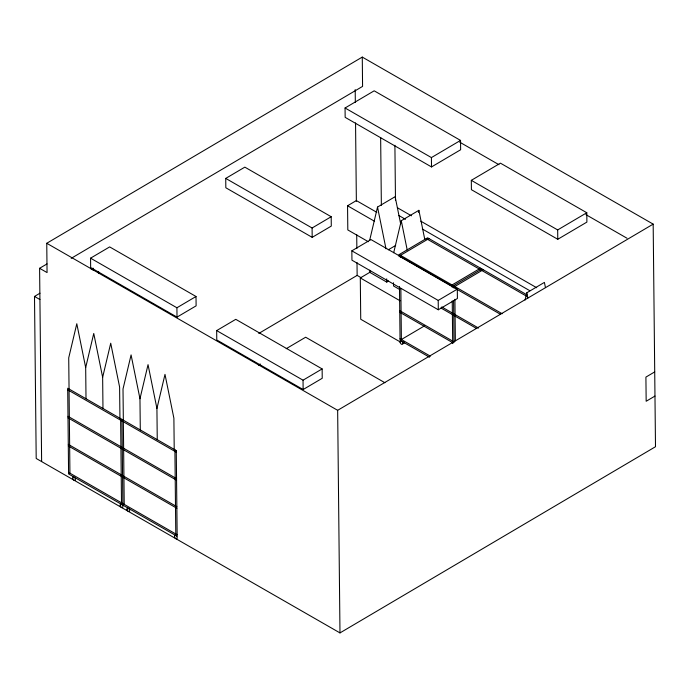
<?xml version="1.0" encoding="UTF-8"?>
<svg xmlns="http://www.w3.org/2000/svg" width="690" height="690" viewBox="0 0 690 690"><rect width="100%" height="100%" fill="white"/><g stroke="black" fill="none" stroke-linecap="round" stroke-linejoin="round"><path stroke-width="1.03" d="M86.008 398.751L85.681 367.58L93.754 333.477L102.646 377.318L102.974 408.497M102.646 377.318L110.719 343.215L119.603 387.055L119.931 418.235M140.294 429.93L139.966 398.751L148.04 364.648L156.923 408.489L157.251 439.668M156.923 408.489L164.996 374.385L173.889 418.226L174.216 449.406M369.702 240.137L377.525 207.069L395.137 196.685L400.64 223.819M393.688 252.738L401.27 220.705L418.882 210.321L424.807 239.542M418.39 212.382L418.882 210.321M525.081 300.021L526.798 292.793L544.401 282.4L545.462 287.618M47.024 263.916L39.597 268.289L47.058 272.576L46.756 243.277L362.276 57.089L653.171 224.129L655.5 446.723L339.98 632.911L36.199 458.47L34.5 296.433L39.994 293.19M71.191 258.345L362.578 86.397L362.276 57.089M90.554 258.172L109.658 246.908L196.012 296.493L196.115 305.851L177.011 317.115L90.657 267.53L90.554 258.172L176.916 307.766L177.011 317.115M225.734 178.408L244.829 167.144L331.191 216.729L331.286 226.087L312.19 237.351L225.828 187.766L225.734 178.408L312.087 228.002L312.19 237.351M345.06 107.994L374.178 90.813L460.541 140.406L460.635 149.756L431.517 166.937L345.155 117.352L345.06 107.994L431.414 157.587L431.517 166.937M91.184 269.298L93.012 268.22M368.322 241.716L347.812 229.934L347.553 205.775L356.359 200.574L376.809 212.322M176.916 307.766L196.012 296.493M312.087 228.002L331.191 216.729M431.414 157.587L460.541 140.406M216.677 330.596L235.773 319.332L322.135 368.917L322.23 378.275L303.134 389.54L216.772 339.954L216.677 330.596L303.039 380.19L303.134 389.54M351.848 250.832L370.953 239.568L457.306 289.153L457.41 298.511L438.305 309.776L351.952 260.19L351.848 250.832L438.21 300.426L438.305 309.776M471.313 180.34L500.431 163.159L586.793 212.744L586.888 222.102L557.77 239.283L471.408 189.69L471.313 180.34L557.675 229.934L557.77 239.283M388.272 249.815L395.68 245.442M258.776 333.443L357.144 275.396L357.006 262.511M399.174 256.706L399.148 254.576L427.593 237.791L526.962 294.846M400.511 342.093L360.732 319.254L360.301 277.941L370.237 272.084M428.956 238.568L400.511 255.352L400.528 257.482M369.762 270.195L369.78 272.352L386.745 282.089L388.591 280.994M258.431 365.088L260.285 363.992M286.212 348.692L305.653 337.22L384.916 382.734M480.525 268.177L452.079 284.961L452.097 287.1M481.879 268.962L453.434 285.746L453.459 287.877M454.788 286.522L483.233 269.738M303.039 380.19L322.135 368.917M438.21 300.426L457.306 289.153M557.675 229.934L586.793 212.744M424.324 325.99L401.39 339.523L400.856 288.386M339.98 632.911L337.652 410.317L653.171 224.129M654.715 371.901L645.909 377.102L646.168 401.261L654.965 396.069M459.678 142.149L498.948 164.694M585.888 214.625L627.02 238.24M397.414 207.75L411.438 215.806M420.788 221.171L536.708 287.739M398.932 215.565L405.478 219.317M422.306 228.985L529.817 290.714M426.239 238.585L526.53 296.174M347.553 205.775L374.592 221.3M399.148 254.576L502.199 313.743M400.088 256.663L500.371 314.252M441.764 306.938L478.567 328.069M440.867 307.964L476.747 328.569M399.777 289.567L393.524 285.979L393.49 282.753M357.144 275.396L360.861 277.535M360.301 277.941L400.079 300.788M399.743 310.69L454.02 341.861M399.752 312.251L453.123 342.896M400.036 338.747L430.396 356.187M429.49 357.213L400.053 340.308L399.484 286.54M46.756 243.277L337.652 410.317M34.5 296.433L39.925 299.546M67.706 389.798L176.278 452.14M67.991 416.294L176.554 478.636M68 417.855L176.571 480.197M68.284 444.351L176.847 506.693M68.301 445.913L176.864 508.254M68.577 472.409L177.14 534.759M526.798 292.793L527.859 298.011M401.27 220.705L407.195 249.935M377.525 207.069L385.995 248.823M139.966 398.751L131.083 354.91L123.01 389.013L124.217 504.364M85.681 367.58L76.797 323.739L68.724 357.843L69.931 473.193M454.926 299.313L455.357 340.86M453.589 300.659L454.029 342.214M452.243 300.952L452.692 343.568M394.904 145.288L395.482 200.212M386.711 278.863L386.745 282.089M380.647 137.448L381.363 205.301M355.195 89.622L355.333 102.508M355.548 122.915L356.368 201.308M356.713 234.591L356.859 248.555M174.906 449.802L175.786 533.974M121.975 419.408L122.872 505.14M120.621 418.632L121.5 502.803M98.575 271.42L98.601 273.568M93.15 268.298L93.167 270.446M39.597 268.289L41.624 461.584M403.952 341.748A1.923 1.104 59.5 0 1 403.874 343.43A1.923 1.104 59.5 0 1 402.443 343.163M176.261 450.579L67.698 388.237L68.595 473.97L177.158 536.311L176.261 450.579M400.114 342.3A1.923 1.104 59.5 0 0 402.408 344.319A1.923 1.104 59.5 0 0 401.761 341.343A1.923 1.104 59.5 0 0 400.114 342.3M72.726 478.308A1.923 1.104 59.5 0 0 75.02 480.318A1.923 1.104 59.5 0 0 74.382 477.342A1.923 1.104 59.5 0 0 72.726 478.308M120.215 505.572A1.923 1.104 59.5 0 0 122.501 507.59A1.923 1.104 59.5 0 0 121.863 504.614A1.923 1.104 59.5 0 0 120.215 505.572M127.012 509.479A1.923 1.104 59.5 0 0 129.297 511.488A1.923 1.104 59.5 0 0 128.659 508.521A1.923 1.104 59.5 0 0 127.012 509.479M174.501 536.742A1.923 1.104 59.5 0 0 176.787 538.761A1.923 1.104 59.5 0 0 176.148 535.785A1.923 1.104 59.5 0 0 174.501 536.742"/></g></svg>
